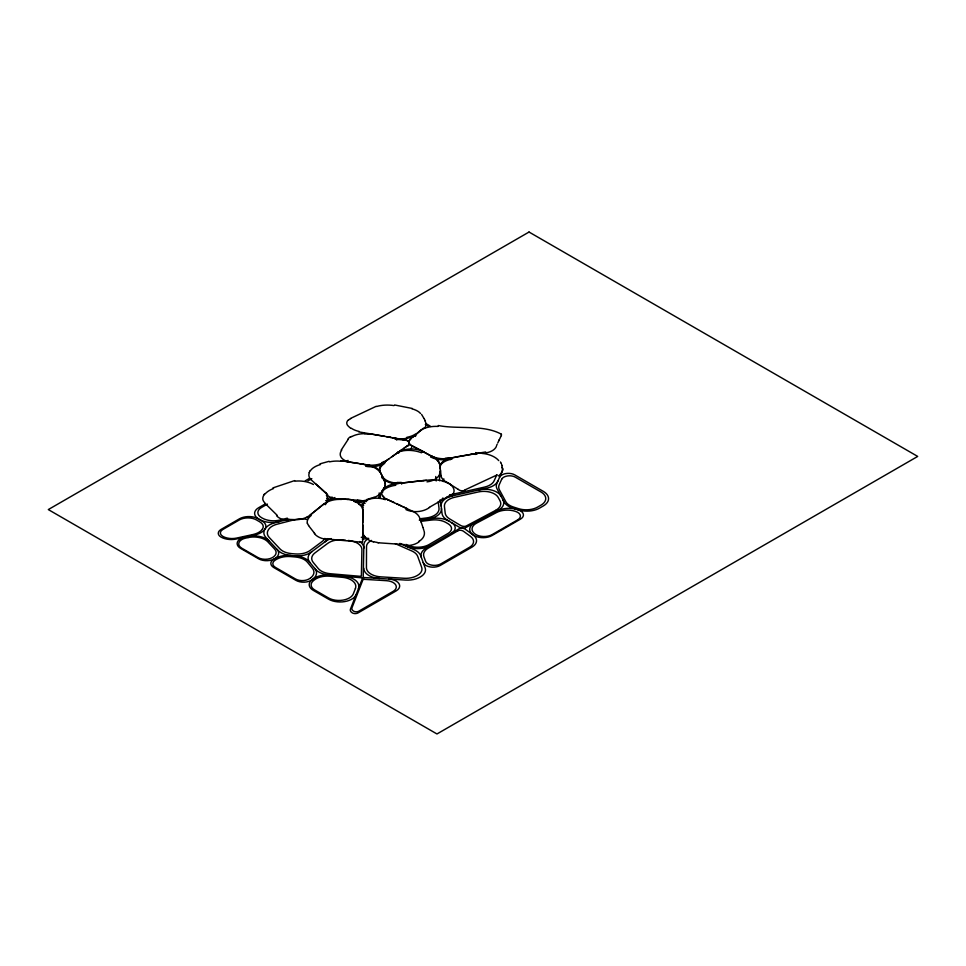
<?xml version="1.0" encoding="UTF-8"?>
<svg xmlns="http://www.w3.org/2000/svg" width="966" height="966" viewBox="0 0 966 966"><rect width="100%" height="100%" fill="white"/><g stroke="black" fill="none" stroke-linecap="round" stroke-linejoin="round"><path stroke-width="1.45" d="M362.781 511.968L362.793 509.505M362.781 517.378L362.733 531.638A17.497 11.278 -3.9 0 0 363.337 534.778M362.793 513.308L362.793 511.582M362.673 540.96L362.697 537.845M362.769 524.924L362.697 537.446M362.733 522.703L362.769 514.371M362.781 514.963L362.781 516.87M362.769 514.238L362.781 512.209M362.781 514.709L362.793 514.069M362.818 507.259L362.818 506.136A14.876 8.67 -6.8 0 1 362.842 505.58L362.878 505.508M362.818 507.379L362.757 509.142M439.554 477.023L439.699 472.893A37.722 2.753 86.7 0 1 439.759 471.746M379.046 497.357L379.191 492.926M380.338 498.058L380.568 493.517M380.061 472.531L379.964 471.251M440.001 468.631L439.904 466.18M411.166 449.576L411.89 445.652A9.068 4.927 1.2 0 1 409.065 442.585A9.467 5.156 1.3 0 1 410.115 439.542L411.468 438.359M384.987 462.907L385.434 461.325L388.996 458.802M309.241 472.483L310.062 470.647M496.85 474.717L494.121 480.827A15.987 9.237 0 0 1 484.449 487.118L451.653 494.495A15.987 9.237 0 0 1 449.588 494.87M496.536 445.592L497.164 444.251M497.792 442.911L498.685 441.015M500.4 437.429L501.137 435.883M498.842 440.689L500.122 437.996M499.325 439.711L499.072 440.23M501.257 435.63L501.282 435.606A6.182 3.381 7.1 0 0 501.439 435.111A5.337 2.922 7.3 0 0 501.318 434.193M456.858 456.918L451.303 457.944L450.434 459.587M341.191 450.071L348.11 439.47M263.827 494.966L264.418 494.037M384.251 487.915L384.54 487.419A17.714 10.409 4.4 0 0 384.963 482.469M419.582 480.971L395.577 483.761A17.883 10.541 0.5 0 0 382.705 490.112L381.522 492.008A17.968 11.29 3 0 1 374.18 497.43M384.033 488.192L382.524 490.499A12.341 7.221 -0.6 0 0 382.246 491.006M383.405 489.158L384.142 488.084A18.294 10.65 -0.8 0 0 384.939 482.034L383.309 478.436M382.91 491.972A157.084 55.75 -73.8 0 0 382.621 490.305L383.164 489.508M383.997 488.265L383.562 488.929M291.007 555.547A17.774 10.264 0 0 1 277.894 550.27L265.988 537.591A17.774 10.264 0 0 1 265.046 528.982L265.396 528.462A17.774 10.264 0 0 1 274.706 522.823L288.701 519.213M310.146 515.095L321.352 506.003M410.272 439.059L421.405 429.58M412.627 437.369L423.579 428.107M310.605 514.685L313.02 512.692M310.412 514.842L310.219 514.999A17.859 10.867 -4 0 1 294.594 519.793M382.838 463.269L386.207 460.806M314.01 511.895L320.386 506.776M320.821 506.425L323.755 504.095L321.835 505.616M323.876 503.998L325.747 502.598M407.7 445.616L407.58 445.712A7.8 4.25 0.3 0 0 409.029 442.585M277.013 549.34A13.753 7.945 0 0 1 274.175 559A10.288 5.941 0 0 0 273.837 567.585L296.019 580.397A10.662 6.158 0 0 0 312.054 579.757L313.081 578.984A17.774 10.264 0 0 1 329.889 575.036M385.217 461.494L386.581 460.528M386.714 460.444L404.223 448.031M384.082 462.291L385.434 461.325A17.75 9.95 -0.5 0 1 366.126 464.791L367.104 466.107M407.507 445.761L404.935 447.524M391.423 457.051L398.077 452.402M383.719 462.557L383.43 462.762A17.919 10.24 0.5 0 0 380.085 471.71L380.206 471.819M398.741 453.03L397.545 452.692L400.661 450.518M401.168 450.168L402.194 449.444M404.005 448.164L405.237 447.33M405.732 446.98L407.386 445.845M350.646 437.103L351.709 436.439M419.594 540.851L418.616 541.479M429.339 507.331L450.687 495.003M265.239 503.926L258.634 507.73A13.778 7.957 0 0 0 258.526 518.911L262.281 521.133A12.787 7.378 0 0 1 265.046 528.97M305.244 480.827L309.518 478.363M267.413 504.083L261.472 507.512A12.401 7.16 0 0 0 261.375 517.571L262.16 518.03A15.987 9.237 0 0 0 280.116 520.01L287.337 518.15M307.973 480.839L311.813 478.617M350.453 418.471L376.197 406.312M464.743 490.004L496.959 474.982M382.295 463.137L381.039 463.62M272.919 487.902L294.678 480.585M374.035 497.273L373.118 497.562M422.227 452.209L423.603 451.81L435.304 458.21M319.927 463.849L329.14 461.313M372.659 497.695L366.79 499.494M326.906 498.589L329.334 497.997A15.987 9.237 0 0 0 332.183 497.092M325.663 500.714L330.094 499.627A17.774 10.264 0 0 1 337.75 498.818M451.255 458.005L450.144 458.162L471.589 454.298M449.262 458.246L449.951 458.198M407.435 438.226L405.78 438.516M449.625 458.258L449.709 458.246A17.799 9.841 2.3 0 1 431.029 455.807L430.884 455.674M456.278 456.906L472.338 454.177M470.985 454.322L475.115 453.634M473.461 453.984L485.669 451.967M474.209 453.863L478.508 453.211M395.191 483.869L396.217 483.725M401.554 483.072L402.122 483.012A17.074 9.805 0.5 0 1 382.053 475.803L381.485 474.523M419.594 518.802L426.404 517.957A15.987 9.237 0 0 0 438.999 508.309L438.407 503.165A15.987 9.237 0 0 0 438.093 501.885M419.28 520.119L432.865 518.428A17.774 10.264 0 0 1 449.335 521.302M421.212 521.314L431.391 520.058A15.987 9.237 0 0 1 446.22 522.642L448.152 523.789A11.882 6.859 0 0 1 448.103 533.389L429.182 544.486A15.987 9.237 0 0 1 408.075 545.343L405.937 544.401M396.954 483.604L402.134 482.988M421.091 480.802L402.303 482.988A98.435 76.99 -25 0 0 401.602 484.087M420.524 480.887L423.362 480.561M421.261 480.814L433.058 479.655M423.096 480.621L426.38 480.295M480.38 453.03L481.853 452.982M445.35 458.729L443.66 458.778M363.252 433.42L364.532 433.384M402.182 438.83L400.624 438.842M294.618 519.611L288.617 519.406M438.262 425.523C458.488 429.496 483.205 424.255 501.342 434.193M378.72 542.807L404.404 544.582M378.551 542.795L377.247 542.687M364.52 579.346L386.581 580.699A10.867 6.267 0 0 1 395.686 584.841A10.867 6.267 0 0 1 393.126 591.373L358.772 611.2A3.562 2.053 0 0 1 353.725 611.2A6.46 3.731 0 0 1 351.998 607.747L362.854 579.962A1.521 0.881 0 0 1 364.52 579.371M396.978 483.169L395.601 483.048M341.71 498.891L342.652 498.951M342.266 498.927L343.039 498.987M356.997 500.219L338.752 498.673M343.184 498.999L344.101 499.072M344.017 499.06L348.086 499.422M345.49 540.187L343.051 539.946A15.987 9.237 0 0 0 327.691 543.387L315.049 552.83A15.987 9.237 0 0 0 313.25 562.441L318.273 568.551A15.987 9.237 0 0 0 330.348 573.732L360.258 576.316A1.606 0.93 0 0 0 361.369 576.183L361.912 549.618A15.987 9.237 0 0 0 348.629 540.501L348.279 540.465M326.81 538.968L360.958 542.143A1.727 1.159 2.7 0 0 361.791 542.143M340.696 460.649L358.012 463.402M369.012 433.674L384.722 436.342M352.868 462.581L358.362 463.463M352.699 462.557L352.433 462.521A17.871 9.708 -6.6 0 1 341.747 450.156M362.516 464.151L368.517 465.189A17.968 10.336 -0.8 0 1 380.181 471.698M358.193 463.414L360.584 463.825M361.115 463.909L361.767 464.018M359.424 463.644L363.325 464.308M367.14 464.96L363.385 464.296M394.599 404.971L412.301 408.473M365.136 464.598L365.909 464.743M386.086 436.584L358.821 431.887M386.207 436.632L390.361 437.381M386.774 436.704L391.182 437.526M357.505 499.905L366.573 501.547M353.713 501.342L365.076 503.407M358.615 504.312L363.723 505.242M390.179 437.32L392.208 437.695M392.015 437.683L405.599 440.315L392.848 437.84M367.672 465.057L369.133 465.346M373.564 541.962L371.886 541.431A17.895 11.363 1.5 0 1 364.194 535.828M352.916 500.316L354.341 500.762M407.036 508.551L402.568 506.486M386.146 498.975L387.656 499.639M399.839 543.387L414.148 549.702A17.774 10.264 0 0 1 420.753 555.764L425.149 567.887A16.99 9.805 0 0 1 420.536 576.835L420.041 577.125A17.774 10.264 0 0 1 405.599 580.071L364.387 577.547A1.944 1.123 0 0 0 363.204 577.692A1.811 1.038 0 0 1 362.033 577.825L328.802 574.939A17.774 10.264 0 0 1 315.387 569.191L309.205 561.681A17.774 10.264 0 0 0 295.668 555.921L290.428 555.498A17.774 10.264 0 0 0 275.962 558.058L274.175 559A11.29 6.521 0 0 1 258.586 558.795L240.619 548.41A11.87 6.847 0 0 1 244.833 537.156M395.191 543.629L411.77 550.946A15.987 9.237 0 0 1 417.71 556.392L421.659 567.32A15.287 8.827 0 0 1 417.505 575.362L417.058 575.615A15.987 9.237 0 0 1 404.066 578.272L380.749 576.847A15.987 9.237 0 0 1 366.44 567.646L366.525 546.478A13.427 7.752 0 0 1 371.584 540.429M387.112 499.398L394.249 502.622M386.968 499.325L385.977 498.854A13.15 7.716 -0.1 0 1 382.319 491.018M387.692 499.651L413.798 511.835A18.004 10.59 3.6 0 1 419.642 517.776L419.703 517.933M396.615 503.709L401.47 505.967M423.325 451.677L411.601 445.688M431.512 456.218L430.655 455.771M411.89 445.652L415.549 447.56M416.286 447.946L419.208 449.48M419.944 449.866L422.13 451.025M423.482 451.895L430.619 455.747M433.432 457.087L434.036 457.413M432.853 456.761L431.138 455.819L431.5 457.208M447.644 482.698L449.142 483.604M458.222 489.376L449.262 483.688M445.773 481.503L449.48 483.821M449.383 483.761L450.567 484.509M350.779 428.373L348.557 426.441A13.319 6.653 0.5 0 1 348.243 420.005M315.423 483.676L321.207 488.796M327.643 494.713L321.63 489.182M322.137 489.665L311.306 479.969A17.388 10.433 -9.8 0 1 311.052 479.752L310.545 479.208A17.786 10.215 -5.4 0 1 309.349 472.483M322.052 489.569L325.276 492.588M277.266 515.397L265.046 503.371M314.795 533.57L314.264 532.906M396.736 440.013L395.311 438.31A17.75 9.431 0.4 0 0 416.068 434.41L415.851 435.098A45.776 18.294 -71.8 0 0 415.44 436.463M308.565 525.637L314.216 532.846M364.085 535.768L363.506 534.741M421.599 414.45L423.977 418.423M424.11 418.64L425.414 420.971M326.593 494.314L326.967 495.063M500.424 461.953L500.823 462.726M382.246 476.19L383.345 478.629M501.052 463.173L501.402 463.837M501.885 464.791L502.223 465.552M380.302 472.024L381.413 474.415M380.725 472.905L381.751 475.139M381.993 475.658L382.295 476.359M383.128 478.037L382.838 477.542M382.947 477.639L382.391 476.455M381.944 475.55L382.041 475.767A93.062 20.974 80.7 0 1 382.355 478.52M383.466 478.907L384.842 481.853M384.649 481.454L385.06 482.457M419.981 518.694L421.116 522.014M421.164 522.147L421.442 522.968M422.915 527.376L421.538 523.246M307.357 523.391L307.152 522.606A17.69 10.071 -7.6 0 1 311.185 515.494M423.011 527.665L423.748 529.96M424.062 530.938L424.122 531.131A17.11 11.109 0.4 0 1 419.775 540.875M441.051 475.538L440.291 469.029M439.639 463.801L439.784 464.694M442.899 497.913L443.008 498.71A5.542 3.2 0 0 0 441.957 499.024M434.06 457.401A18.342 10.433 1.5 0 1 439.723 464.26L439.965 466.083M440.242 468.727L440.11 467.677A17.762 10.203 3.2 0 1 451.315 457.86M439.892 466.01L439.796 465.214M435.751 476.504L435.968 478.255M440.411 470.104L440.424 470.418A17.98 12.027 5.7 0 1 426.96 481.865M439.458 501.028L439.47 501.897A5.542 3.2 0 0 1 440.387 499.917M362.793 509.674L362.793 510.652M247.562 536.565A17.774 10.264 0 0 1 269.442 541.274M430.401 545.573A17.774 10.264 0 0 1 406.952 546.527M451.484 522.582A13.198 7.619 0 0 1 451.424 533.244M502.972 499.833A17.774 10.264 0 0 1 498.033 510.422L465.552 527.69A3.574 2.065 0 0 1 462.328 528.185A3.369 1.944 0 0 0 459.164 528.716L426.091 548.108A17.774 10.264 0 0 0 421.357 557.406M441.184 506.124A17.774 10.264 0 0 1 452.462 495.872M478.822 489.943A16.796 9.696 0 0 1 500.956 496.101M279.355 521.616A17.774 10.264 0 0 1 259.395 519.43M258.526 518.911A13.464 7.776 0 0 0 239.375 518.851L220.997 529.465A9.334 5.385 0 0 0 220.997 537.084A14.478 8.356 0 0 0 236.344 539.004L254.638 535.019A17.774 10.264 0 0 0 264.938 529.151M312.054 579.757A14.055 8.114 0 0 0 313.334 590.395L328.585 599.198A16.362 9.455 0 0 0 344.705 601.601A16.362 9.455 0 0 0 356.128 594.597M343.763 576.231A17.774 10.264 0 0 1 358.458 588.632M428.675 426.392A13.778 7.957 0 0 0 427.866 425.873L426.332 424.992A15.178 8.766 0 0 0 425.318 424.46M425.958 423.663A16.869 9.745 0 0 1 427.081 424.255L428.783 425.245A15.299 8.839 0 0 1 430.522 426.441M309.796 562.393A17.774 10.264 0 0 1 311.801 551.719M331.241 538.557A17.774 10.264 0 0 0 325.844 541.226L311.438 551.984A17.774 10.264 0 0 1 294.884 555.861M359.702 541.515A17.774 10.264 0 0 1 363.868 548.145M441.45 508.382A17.774 10.264 0 0 1 427.443 519.104M440.013 500.316A17.774 10.264 0 0 1 440.786 502.67L442.042 513.477A17.774 10.264 0 0 0 447.029 519.937L459.176 527.158A6.4 3.695 0 0 0 462.328 528.185A5.385 3.115 0 0 1 465.334 529.271L473.062 534.898A12.763 7.366 0 0 0 492.092 535.526L520.457 519.14A10.203 5.893 0 0 0 518.187 509.819M324.914 538.4A15.987 9.237 0 0 1 322.221 541.443L310.158 550.439A15.987 9.237 0 0 1 295.258 553.941L291.768 553.651A15.987 9.237 0 0 1 279.971 548.905L269.248 537.494A15.987 9.237 0 0 1 268.415 529.742L268.729 529.271A15.987 9.237 0 0 1 277.097 524.2L294.751 519.648A15.987 9.237 0 0 1 307.381 519.539M327.836 538.593A17.774 10.264 0 0 1 324.842 541.986M306.79 517.317A17.774 10.264 0 0 1 308.347 517.643M474.692 522.823A15.396 8.887 0 0 0 473.062 534.898A16.048 9.262 0 0 1 471.855 547.203L440.206 565.472A10.071 5.82 0 0 1 430.196 566.933A10.071 5.82 0 0 1 423.217 562.55M496.886 511.038A17.774 10.264 0 0 1 517.522 509.601M474.91 454.008A11.169 6.448 0 0 1 475.163 454.491M475.646 452.547A12.413 7.16 0 0 1 476.89 454.056M334.936 497.514A17.774 10.264 0 0 1 328.971 499.905M348.267 462.219A7.873 4.54 0 0 0 340.334 461.229A17.883 8.923 -1.3 0 0 329.551 461.845M379.686 578.489A17.774 10.264 0 0 1 363.796 568.262M368.722 538.4A14.925 8.622 0 0 0 363.88 544.739L363.204 577.692A1.437 0.833 0 0 0 362.528 578.223L350.465 609.099A7.185 4.142 0 0 0 352.385 612.939A3.961 2.282 0 0 0 357.988 612.939L396.157 590.902A12.075 6.967 0 0 0 399.006 583.657A12.075 6.967 0 0 0 388.9 579.045M497.876 481.08A17.774 10.264 0 0 1 487.13 488.072L450.675 496.27A17.774 10.264 0 0 1 447.186 496.838M501.922 467.556A5.724 3.309 0 0 1 502.731 470.237L496.862 483.338A17.774 10.264 0 0 0 497.104 488.953L504.192 502.091A17.774 10.264 0 0 0 512.56 508.019L518.344 509.867A17.774 10.264 0 0 0 539.511 508.14L543.375 505.906A17.774 10.264 0 0 0 543.375 491.404L514.781 474.886A9.08 5.241 0 0 0 505.967 473.545A9.08 5.241 0 0 0 499.579 477.289M314.819 568.503A17.774 10.264 0 0 1 312.936 579.093M365.051 536.879A15.987 9.237 0 0 1 361.26 537.301M367.889 538.267A17.774 10.264 0 0 1 362.322 539.028M348.122 460.963A13.077 7.547 0 0 1 347.941 460.347M262.366 529.211A15.987 9.237 0 0 1 253.104 534.5L236.634 538.074A13.029 7.523 0 0 1 222.82 536.359A8.404 4.854 0 0 1 222.82 529.501L239.363 519.95A12.111 6.991 0 0 1 256.606 519.998L259.975 522.002A11.507 6.641 0 0 1 262.474 529.054M397.545 452.692A17.762 10.034 0.7 0 1 423.663 451.774M405.599 440.194A5.506 2.995 0.2 0 1 409.186 442.573A5.241 2.789 -4.7 0 0 405.913 440.098M379.034 497.997A95.549 3.272 -89.7 0 1 379.046 497.43M435.871 478.218A117.997 69.637 58.7 0 1 436.185 480.971M439.494 480.742A104.666 7.619 86.7 0 1 439.578 477.156M443.418 481.515A103.326 79.321 -32.7 0 1 443.853 478.858M383.538 496.27A157.084 55.75 -73.8 0 1 383.852 498.927M326.387 495.16A17.774 11.52 6.3 0 1 325.252 504.723M325.723 492.455A18.185 10.457 -0.8 0 1 326.894 494.254M295.028 481.165A17.992 9.068 3.9 0 1 313.443 484.521M264.95 494.109A18.088 9.479 -10.4 0 1 273.535 488.53M263.923 494.978A18.004 10.288 -9.6 0 0 262.8 498.553L262.824 499.374A17.69 10.155 -8.7 0 0 264.769 502.779M288.17 520.336A17.956 11.097 -10.8 0 1 276.542 515.699M362.685 541.648A1.473 0.978 2.6 0 1 362.153 542.047M353.954 501.137A17.883 10.614 3.5 0 1 362.6 509.094M348.134 499.253A17.774 10.445 -0.7 0 1 353.049 500.171M326.013 502.731A17.774 9.926 -1.9 0 1 341.566 499.434M308.649 525.468A18.004 10.94 -3.4 0 1 307.442 523.379M326.593 539.306A17.883 11.713 -5.1 0 1 314.469 533.691M408.872 442.597A7.982 4.721 6.6 0 1 408.364 445.809M364.532 433.951A17.714 8.332 0.5 0 1 368.722 434.217M351.89 436.523A17.895 9.588 -0.2 0 1 363.288 433.686M347.748 439.409A17.509 9.382 -1.6 0 1 350.115 436.898M381.908 464.38A17.714 11.447 -2.2 0 1 365.655 466.264M384.299 461.41A17.69 10.505 2.9 0 1 381.811 462.605M400.6 439.627A17.907 11.121 -0.9 0 1 394.937 439.023M405.865 438.661A17.267 9.165 0.3 0 1 402.327 438.999M415.151 434.241A17.931 8.996 -0.3 0 1 406.807 437.332M425.004 421.019A18.245 9.865 5.8 0 1 424.412 428.373M411.914 408.799A18.004 8.139 2.7 0 1 420.536 413.508M376.619 406.517A17.605 6.871 0.8 0 1 394.007 405.587M348.509 420.077A12.981 6.05 -3.2 0 1 350.779 418.616M359.147 431.452A17.943 9.406 0.7 0 1 351.322 428.24M501.692 465.576A17.799 11.387 16.3 0 1 498.323 475.984M481.949 453.416A16.845 9.105 10.7 0 1 498.722 460.601M478.363 452.994A16.567 8.718 4.3 0 1 480.283 452.8M440.037 467.121A17.847 8.863 -0.5 0 1 452.003 459.079M445.507 481.648A18.052 10.662 -1.7 0 1 440.955 475.598M464.646 490.354A4.528 2.85 0.1 0 1 458.319 489.376M436.825 460.058A17.931 9.745 7 0 1 439.421 463.813M435.642 458.065A17.243 9.539 3.3 0 1 437.683 459.828M397.944 452.342A17.762 8.259 6.1 0 1 421.502 452.776M379.686 471.287A17.968 9.394 -6.1 0 1 384.142 463.777M395.42 483.652A17.195 10.372 -4.2 0 1 381.836 476.262M401.264 482.372A17.05 10.143 0.6 0 1 397.074 482.445M429.568 507.464A17.907 12.027 -3.2 0 1 405.925 509.601M450.458 484.57A13.222 8.404 9.6 0 1 451.569 495.51M433.106 479.836A17.883 9.926 3.9 0 1 447.318 482.891M383.478 490.281A17.823 8.911 -2.2 0 1 395.758 485.27M367.08 499.929A17.968 11.99 -0.6 0 1 356.852 500.786M368.903 465.684A17.931 9.684 4.6 0 1 379.976 472.241M310.424 470.684A17.811 9.262 -5.8 0 1 320.483 464.525M338.414 499.337A17.907 11.447 -7.9 0 1 327.063 494.978M377.32 542.397A17.521 11.616 -0.5 0 1 373.721 541.721M419.123 541.829A17.762 12.715 0.6 0 1 404.995 545.573M362.987 505.52A14.659 7.68 3.3 0 1 370.28 498.927A14.659 7.68 3.3 0 1 385.301 499.663M496.415 446.377A17.847 11.097 9.3 0 1 486.188 452.812M421.768 429.701A17.859 8.054 0.7 0 1 438.081 426.417M410.924 445.411A9.274 4.878 -2.6 0 1 410.103 439.615M443.744 459.719A17.714 10.843 -0.9 0 1 430.534 456.858M448.985 457.787A18.113 10.662 2.8 0 1 445.229 458.222M355.428 588.451L353.339 593.824A14.731 8.501 0 0 1 343.063 600.115A14.731 8.501 0 0 1 328.549 597.966L314.819 590.033A12.643 7.305 0 0 1 313.672 580.469L314.59 579.769A15.987 9.237 0 0 1 329.72 576.207L342.205 577.294A15.987 9.237 0 0 1 355.428 588.451M501.644 479.329L499.205 484.787A15.987 9.237 0 0 0 499.422 489.834L505.798 501.656A15.987 9.237 0 0 0 513.332 506.993L518.537 508.659A15.987 9.237 0 0 0 537.579 507.102L541.069 505.097A15.987 9.237 0 0 0 541.069 492.032L515.325 477.18A8.163 4.721 0 0 0 507.404 475.96A8.163 4.721 0 0 0 501.644 479.329M310.702 577.801L309.917 578.405A9.6 5.542 0 0 1 295.475 578.984L275.515 567.453A9.262 5.349 0 0 1 275.829 559.725L277.435 558.879A15.987 9.237 0 0 1 290.452 556.573L295.161 556.959A15.987 9.237 0 0 1 307.357 562.14L312.404 568.274A15.987 9.237 0 0 1 310.702 577.801M457.92 530.769L428.143 548.229A15.987 9.237 0 0 0 423.881 556.597L425.559 561.234A9.068 5.241 0 0 0 431.85 565.17A9.068 5.241 0 0 0 440.846 563.866L469.331 547.42A14.442 8.344 0 0 0 470.43 536.335L463.475 531.276A4.854 2.801 0 0 0 460.77 530.298A3.031 1.751 0 0 0 457.92 530.769M529.03 232.033L48.3 509.577L436.97 733.967L917.7 456.423L529.03 232.033M517.704 519.841L492.165 534.584A11.483 6.629 0 0 1 475.055 534.017A13.85 7.994 0 0 1 476.516 523.161L496.488 512.548A15.987 9.237 0 0 1 515.059 511.255L515.651 511.449A9.189 5.301 0 0 1 517.704 519.841M495.594 510.386L466.361 525.927A3.224 1.86 0 0 1 463.463 526.361A5.76 3.321 0 0 1 460.625 525.444L449.697 518.947A15.987 9.237 0 0 1 445.205 513.139L444.432 506.51A15.987 9.237 0 0 1 454.575 497.297L478.303 491.96A15.118 8.73 0 0 1 498.227 497.49L500.038 500.847A15.987 9.237 0 0 1 495.594 510.386M248.117 537.567L245.654 538.11A10.686 6.17 0 0 0 241.862 548.241L258.043 557.575A10.167 5.868 0 0 0 272.074 557.768A12.377 7.148 0 0 0 274.622 549.074L267.811 541.817A15.987 9.237 0 0 0 248.117 537.567"/></g></svg>
